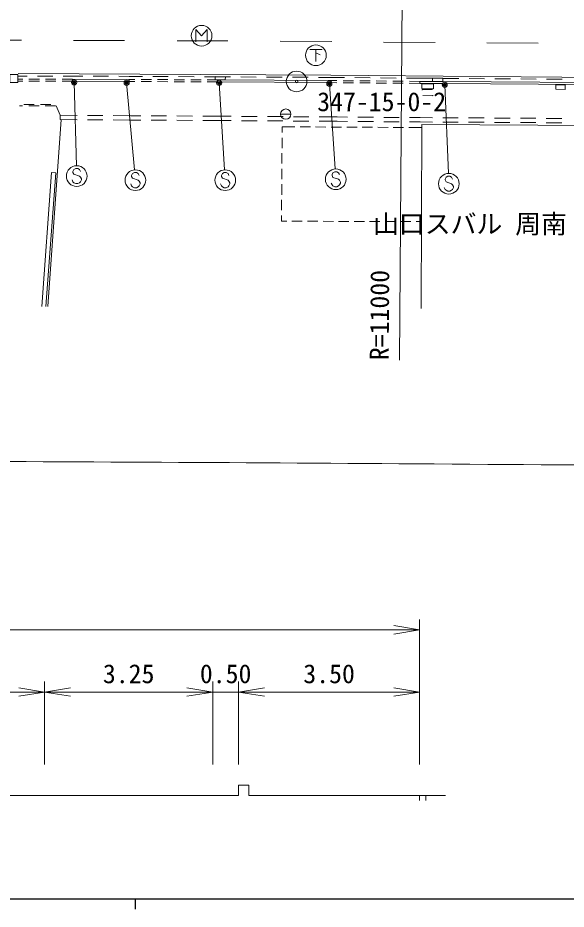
# Model space of a CAD drawing. Units: millimetres, scale not verified, with parts at other scales. Extents: x 40000 to 680000, y 20000 to 380000.
# Drawn here: x 256658 to 309672, y 204000 to 290193 of the extents above; entities that cross this region are included whole.
import ezdxf
from ezdxf.enums import TextEntityAlignment as Align

# ---------------------------------------------------------------- set-up
doc = ezdxf.new("R2010")
doc.units = ezdxf.units.MM
doc.header["$LTSCALE"] = 1000
doc.header["$PDMODE"] = 32
doc.header["$PDSIZE"] = 500
for name, color, linetype, lineweight in [('M-BGD', 7, 'Continuous', 13), ('M-BGD-EXST', 7, 'Continuous', 13), ('M-BMK-SRVR', 3, 'Continuous', 13), ('M-STR-HTXT', 7, 'Continuous', 13), ('M-STR-STRC', 7, 'Continuous', 13), ('M-TTL-BAND', 7, 'Continuous', 25)]:
    doc.layers.add(name, color=color, linetype=linetype, lineweight=lineweight)
doc.layers.add('M-BMK-HTXT', color=7, linetype='Continuous')
doc.styles.add('ＭＳ ゴシック', font='')
doc.styles.get('ＭＳ ゴシック').set_extended_font_data('MS Gothic')

msp = doc.modelspace()

# ---------------------------------------------------------------- linework, layer by layer
at = {"layer": 'M-BGD'}
for p, q in [((257553, 284559), (256669, 284559)), ((260053, 284557), (258553, 284558)), ((261937, 284556), (261053, 284557)), ((262927, 284553), (261938, 284556)), ((265427, 284543), (263927, 284549)), ((267415, 284535), (266427, 284539)), ((268696, 284528), (267416, 284535)), ((271196, 284515), (269696, 284523)), ((273696, 284501), (272196, 284509)), ((275976, 284489), (274696, 284496)), ((277213, 284482), (275977, 284489)), ((279713, 284468), (278213, 284476)), ((282213, 284453), (280713, 284462)), ((284713, 284439), (283213, 284448)), ((257137, 284259), (256668, 284259)), ((256668, 284259), (256668, 284059)), ((257137, 284059), (256668, 284059)), ((258737, 284258), (257737, 284259)), ((258737, 284058), (257737, 284059)), ((260337, 284257), (259337, 284258)), ((260337, 284057), (259337, 284058)), ((261937, 284256), (260937, 284257)), ((261937, 284056), (260937, 284057)), ((267414, 284035), (261936, 284056)), ((267974, 284032), (267413, 284035)), ((267975, 284232), (267414, 284235)), ((267414, 284235), (267414, 284035)), ((269574, 284023), (268574, 284029)), ((269575, 284223), (268575, 284229)), ((271174, 284015), (270174, 284020)), ((271175, 284215), (270175, 284220)), ((272774, 284006), (271774, 284011)), ((272775, 284206), (271775, 284211)), ((274374, 283997), (273374, 284003)), ((274375, 284197), (273375, 284203)), ((275974, 283989), (274974, 283994)), ((275975, 284189), (274975, 284194)), ((286947, 283927), (275974, 283989)), ((286950, 284427), (285713, 284434)), ((286948, 284127), (286947, 283927)), ((287509, 283922), (286947, 283927)), ((287510, 284122), (286948, 284127)), ((288232, 284415), (286951, 284427)), ((289108, 283908), (288109, 283916)), ((289110, 284108), (288110, 284116)), ((290732, 284393), (289232, 284407)), ((290708, 283894), (289708, 283902)), ((290710, 284094), (289710, 284102)), ((292308, 283880), (291308, 283888)), ((292310, 284080), (291310, 284088)), ((293232, 284371), (291732, 284385)), ((293908, 283866), (292908, 283874)), ((293910, 284065), (292910, 284074)), ((295513, 284351), (294232, 284363)), ((295508, 283851), (294508, 283860)), ((295510, 284051), (294510, 284060)), ((296755, 283845), (295508, 283851)), ((296758, 284345), (295512, 284351)), ((297748, 283836), (296755, 283845)), ((311803, 283741), (297748, 283836)), ((299279, 284326), (297752, 284336)), ((301779, 284309), (300279, 284319)), ((304279, 284292), (302779, 284302)), ((306779, 284275), (305279, 284285)), ((309279, 284258), (307779, 284268)), ((295746, 283194), (295747, 283269)), ((295747, 283269), (296747, 283250)), ((296786, 282662), (295824, 282679)), ((296787, 282699), (296786, 282662)), ((257110, 281676), (256807, 281675)), ((258239, 281809), (257239, 281806)), ((258710, 281680), (257710, 281677)), ((259839, 281813), (258839, 281810)), ((260310, 281684), (259310, 281681)), ((260745, 280772), (260360, 281694)), ((260836, 280351), (259553, 262267)), ((260745, 280772), (260742, 280352)), ((262388, 280340), (260742, 280352)), ((262391, 280760), (260745, 280772)), ((264888, 280322), (263388, 280333)), ((264891, 280742), (263391, 280753)), ((267533, 280303), (265888, 280315)), ((267536, 280723), (265891, 280735)), ((268544, 280298), (267533, 280303)), ((268546, 280718), (267536, 280723)), ((271044, 280286), (269544, 280293)), ((271046, 280706), (269546, 280713)), ((273544, 280274), (272044, 280281)), ((273546, 280694), (272046, 280701)), ((275554, 280265), (274544, 280270)), ((275556, 280685), (274546, 280690)), ((277292, 280253), (275553, 280265)), ((277295, 280673), (275556, 280685)), ((279792, 280236), (278292, 280246)), ((279795, 280656), (278295, 280666)), ((282292, 280219), (280792, 280229)), ((282295, 280639), (280795, 280649)), ((282061, 280880), (283061, 280880)), ((284792, 280202), (283292, 280212)), ((284795, 280622), (283295, 280632)), ((287531, 280184), (285792, 280196)), ((287534, 280604), (285795, 280616)), ((288538, 280176), (287531, 280184)), ((288541, 280596), (287534, 280604)), ((291038, 280158), (289538, 280169)), ((291041, 280578), (289541, 280589)), ((293538, 280139), (292038, 280150)), ((293541, 280559), (292041, 280570)), ((295545, 280124), (294538, 280132)), ((295548, 280544), (294541, 280552)), ((296743, 280537), (295548, 280544)), ((299243, 280523), (297743, 280531)), ((301743, 280508), (300243, 280517)), ((304243, 280494), (302743, 280502)), ((306743, 280479), (305243, 280488)), ((309243, 280465), (307743, 280473)), ((282216, 279658), (282212, 279092)), ((283451, 279652), (282216, 279658)), ((284951, 279643), (283951, 279649)), ((286451, 279635), (285451, 279641)), ((287951, 279627), (286951, 279632)), ((289451, 279619), (288451, 279624)), ((290951, 279610), (289951, 279616)), ((292451, 279602), (291451, 279608)), ((293951, 279594), (292951, 279600)), ((295685, 279585), (294451, 279591)), ((296741, 280117), (295545, 280124)), ((299241, 280103), (297741, 280111)), ((301741, 280088), (300241, 280097)), ((304241, 280074), (302741, 280082)), ((306741, 280059), (305241, 280068)), ((309241, 280045), (307741, 280053)), ((282208, 278592), (282201, 277592)), ((282197, 277092), (282190, 276092)), ((258963, 262269), (259929, 275231)), ((259364, 262267), (260328, 275201)), ((259929, 275231), (260328, 275201)), ((282186, 275592), (282178, 274592)), ((282174, 274092), (282167, 273092)), ((282163, 272592), (282156, 271592)), ((282152, 271092), (282148, 270526)), ((282663, 270525), (282148, 270526)), ((284163, 270521), (283163, 270524)), ((285663, 270517), (284663, 270520)), ((287163, 270513), (286163, 270516)), ((288663, 270510), (287663, 270512)), ((290163, 270506), (289163, 270508)), ((291663, 270502), (290663, 270504)), ((293163, 270498), (292163, 270501)), ((294663, 270494), (293663, 270497)), ((295678, 270492), (295163, 270493)), ((278000, 216000), (278000, 215000)), ((278000, 216000), (279000, 216000)), ((279000, 216000), (279000, 215000)), ((296100, 215000), (296100, 214500))]:
    msp.add_line(p, q, dxfattribs=at)
for points in [[(256668, 283928), (255878, 283927), (255876, 284705), (256667, 284707)], [(276720, 284501), (276719, 284189), (275722, 284191), (275723, 284504)], [(295717, 283349), (295723, 283797), (296843, 283783), (296838, 283335)], [(297758, 284345), (297755, 284036), (296756, 284045), (296759, 284355)], [(308666, 283287), (308674, 283727), (309569, 283709), (309561, 283269)]]:
    msp.add_lwpolyline(points, close=True, dxfattribs=at)
for points in [[(267414, 284235), (261937, 284256), (261936, 284056)], [(286948, 284127), (275975, 284189), (275974, 283989)], [(328835, 283839), (319917, 283907), (312794, 283936), (311804, 283941), (297749, 284036), (296756, 284045), (295510, 284051), (295509, 283851)], [(295656, 262093), (295702, 279877), (323788, 279709)], [(198000, 215000), (200500, 215000), (216750, 215000), (233000, 215000), (238000, 215000), (243000, 215000), (259250, 215000), (275500, 215000), (278000, 215000)], [(279000, 215000), (295500, 215000), (298000, 215000)]]:
    msp.add_lwpolyline(points, dxfattribs=at)
msp.add_circle((282561, 280880), 500, dxfattribs=at)
at = {"layer": 'M-BGD-EXST'}
for p, q in [((273874, 287865), (273874, 289065)), ((273874, 289065), (274424, 288465)), ((274424, 288465), (274974, 289065)), ((274974, 289065), (274974, 287865)), ((284875, 287119), (286075, 287119)), ((285475, 287119), (285475, 285969)), ((285475, 286819), (285875, 286619))]:
    msp.add_line(p, q, dxfattribs=at)
for centre in [(274424, 288465), (285475, 286569)]:
    msp.add_circle(centre, 1000, dxfattribs=at)
at = {"layer": 'M-BMK-SRVR'}
for radius in [1000, 120]:
    msp.add_circle((283608, 284039), radius, dxfattribs=at)
at = {"layer": 'M-STR-HTXT'}
for p, q in [((293555, 257074), (294061, 327072)), ((262098, 283941), (262325, 275888)), ((267176, 283914), (267936, 275492)), ((276121, 283899), (276647, 275494)), ((286776, 283822), (287332, 275581)), ((297931, 283720), (298286, 275148)), ((295500, 218000), (295500, 232000)), ((181000, 231000), (295500, 231000)), ((295500, 231000), (293000, 231417)), ((295500, 231000), (293000, 230583)), ((259250, 218000), (259250, 226000)), ((275500, 218000), (275500, 226000)), ((278000, 218000), (278000, 226000)), ((243000, 225000), (259250, 225000)), ((259250, 225000), (256750, 225417)), ((259250, 225000), (256750, 224583)), ((259250, 225000), (261750, 225417)), ((259250, 225000), (261750, 224583)), ((259250, 225000), (275500, 225000)), ((275500, 225000), (273000, 225417)), ((275500, 225000), (273000, 224583)), ((275500, 225000), (278000, 225000)), ((278000, 225000), (280500, 225417)), ((278000, 225000), (280500, 224583)), ((278000, 225000), (295500, 225000)), ((295500, 225000), (293000, 225417)), ((295500, 225000), (293000, 224583)), ((295500, 215000), (295500, 214500))]:
    msp.add_line(p, q, dxfattribs=at)
for centre, radius in [((262098, 283941), 150), ((262098, 283941), 120), ((262098, 283941), 90), ((262098, 283941), 60), ((262098, 283941), 30), ((262098, 283941), 20), ((267176, 283914), 150), ((267176, 283914), 120), ((267176, 283914), 90), ((267176, 283914), 60), ((267176, 283914), 30), ((267176, 283914), 20), ((276121, 283899), 150), ((276121, 283899), 120), ((276121, 283899), 90), ((276121, 283899), 60), ((276121, 283899), 30), ((276121, 283899), 20), ((286776, 283822), 150), ((286776, 283822), 120), ((286776, 283822), 90), ((286776, 283822), 60), ((286776, 283822), 30), ((286776, 283822), 20), ((297931, 283720), 150), ((297931, 283720), 120), ((297931, 283720), 90), ((297931, 283720), 60), ((297931, 283720), 30), ((297931, 283720), 20)]:
    msp.add_circle(centre, radius, dxfattribs=at)
for centre, radius, start, end in [((214336, -10707640), 10955000, 89.58605, 90.13421), ((380505, 12291760), 12045000, 269.58605, 269.84807)]:
    msp.add_arc(centre, radius, start, end, dxfattribs=at)
for p in [(262098, 283941), (267176, 283914), (276121, 283899), (286776, 283822), (297931, 283720)]:
    msp.add_point(p, dxfattribs=at)
at = {"layer": 'M-STR-STRC'}
for p, q in [((257000, 288027), (252031, 288033)), ((266968, 287993), (262029, 288001)), ((276957, 287955), (272050, 287955)), ((282018, 287929), (287025, 287896)), ((292001, 287828), (296998, 287815)), ((302003, 287760), (306950, 287739)), ((262080, 275525), (261989, 275343)), ((261989, 275343), (261989, 275252)), ((261989, 275252), (262080, 275070)), ((262262, 275616), (262080, 275525)), ((262080, 275070), (262626, 274888)), ((262444, 275616), (262262, 275616)), ((262626, 275525), (262444, 275616)), ((262717, 275343), (262626, 275525)), ((267753, 275132), (267662, 274950)), ((267935, 275223), (267753, 275132)), ((268117, 275223), (267935, 275223)), ((268298, 275132), (268117, 275223)), ((268389, 274950), (268298, 275132)), ((276436, 275132), (276345, 274950)), ((276618, 275223), (276436, 275132)), ((276800, 275223), (276618, 275223)), ((276982, 275132), (276800, 275223)), ((277073, 274950), (276982, 275132)), ((287127, 275219), (287036, 275038)), ((287036, 275038), (287036, 274947)), ((287308, 275310), (287127, 275219)), ((287490, 275310), (287308, 275310)), ((287672, 275219), (287490, 275310)), ((287763, 275038), (287672, 275219)), ((261989, 274343), (261899, 274525)), ((262080, 274252), (261989, 274343)), ((262262, 274161), (262080, 274252)), ((262444, 274161), (262262, 274161)), ((262626, 274252), (262444, 274161)), ((262626, 274888), (262717, 274798)), ((262717, 274343), (262626, 274252)), ((262717, 274798), (262808, 274616)), ((262808, 274525), (262717, 274343)), ((262808, 274616), (262808, 274525)), ((267662, 273950), (267571, 274132)), ((267662, 274950), (267662, 274859)), ((267662, 274859), (267753, 274678)), ((267753, 274678), (268298, 274496)), ((268298, 274496), (268389, 274405)), ((268389, 274405), (268480, 274223)), ((268480, 274132), (268389, 273950)), ((268480, 274223), (268480, 274132)), ((276345, 273950), (276254, 274132)), ((276345, 274950), (276345, 274859)), ((276345, 274859), (276436, 274678)), ((276436, 274678), (276982, 274496)), ((276982, 274496), (277073, 274405)), ((277073, 274405), (277163, 274223)), ((277163, 274132), (277073, 273950)), ((277163, 274223), (277163, 274132)), ((287036, 274038), (286945, 274219)), ((287036, 274947), (287127, 274765)), ((287127, 274765), (287672, 274583)), ((287672, 274583), (287763, 274492)), ((287763, 274492), (287854, 274310)), ((287854, 274219), (287763, 274038)), ((287854, 274310), (287854, 274219)), ((298054, 274785), (297963, 274604)), ((297963, 274604), (297963, 274513)), ((297963, 274513), (298054, 274331)), ((298236, 274876), (298054, 274785)), ((298054, 274331), (298600, 274149)), ((298418, 274876), (298236, 274876)), ((298600, 274785), (298418, 274876)), ((298691, 274604), (298600, 274785)), ((298600, 274149), (298691, 274058)), ((267753, 273859), (267662, 273950)), ((267935, 273768), (267753, 273859)), ((268117, 273768), (267935, 273768)), ((268298, 273859), (268117, 273768)), ((268389, 273950), (268298, 273859)), ((276436, 273859), (276345, 273950)), ((276618, 273768), (276436, 273859)), ((276800, 273768), (276618, 273768)), ((276982, 273859), (276800, 273768)), ((277073, 273950), (276982, 273859)), ((287127, 273947), (287036, 274038)), ((287308, 273856), (287127, 273947)), ((287490, 273856), (287308, 273856)), ((287672, 273947), (287490, 273856)), ((287763, 274038), (287672, 273947)), ((297963, 273604), (297872, 273785)), ((298054, 273513), (297963, 273604)), ((298236, 273422), (298054, 273513)), ((298418, 273422), (298236, 273422)), ((298600, 273513), (298418, 273422)), ((298691, 273604), (298600, 273513)), ((298691, 274058), (298782, 273876)), ((298782, 273785), (298691, 273604)), ((298782, 273876), (298782, 273785))]:
    msp.add_line(p, q, dxfattribs=at)
for points in [[(256683, 284796), (274350, 284714), (286932, 284633)], [(286932, 284633), (301402, 284505), (313199, 284434), (324996, 284383), (335467, 284368), (348581, 284349), (361250, 284295)]]:
    msp.add_lwpolyline(points, dxfattribs=at)
for centre in [(262353, 274888), (268026, 274496), (276709, 274496), (287399, 274583), (298327, 274149)]:
    msp.add_circle(centre, 1000, dxfattribs=at)
at = {"layer": 'M-TTL-BAND'}
for p, q in [((40000, 205000), (579000, 205000)), ((268000, 205000), (268000, 204000))]:
    msp.add_line(p, q, dxfattribs=at)

# ---------------------------------------------------------------- texts
at = {"layer": 'M-BMK-HTXT', "style": 'ＭＳ ゴシック'}
msp.add_text('山口スバル 周南', height=1833, dxfattribs=at).set_placement((290998, 268798), align=Align.BOTTOM_LEFT)
at = {"layer": 'M-BMK-SRVR', "style": 'ＭＳ ゴシック'}
msp.add_text('347-15-0-2', height=1833, dxfattribs=at).set_placement((285598, 280617), align=Align.BOTTOM_LEFT)
at = {"layer": 'M-STR-HTXT', "style": 'ＭＳ ゴシック'}
msp.add_text('R=11000', height=1833, rotation=89.586, dxfattribs=at).set_placement((293056, 257077), align=Align.BOTTOM_LEFT)
for s, p in [('3.25', (267375, 225300)), ('0.50', (276750, 225300)), ('3.50', (286750, 225300))]:
    msp.add_text(s, height=1833, dxfattribs=at).set_placement(p, align=Align.BOTTOM_CENTER)

doc.saveas('drawing.dxf')
